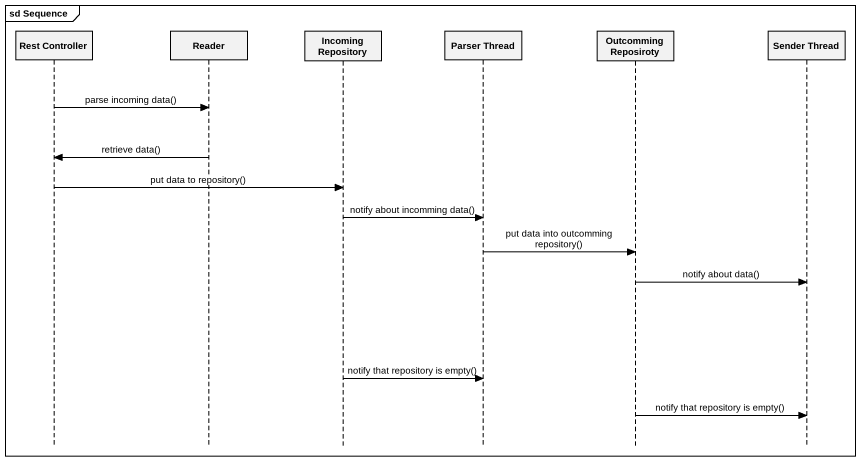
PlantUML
@startuml
mainframe sd Sequence
hide footbox
participant "Rest Controller" as Rest_Controller
participant Reader
participant "Incoming Repository" as Incoming_Repository
participant "Parser Thread" as Parser_Thread
participant "Outcomming Reposiroty" as Outcomming_Reposiroty
participant "Sender Thread" as Sender_Thread

Rest_Controller -> Reader : parse incoming data()
Reader -> Rest_Controller : retrieve data()
Rest_Controller -> Incoming_Repository : put data to repository()
Incoming_Repository -> Parser_Thread : notify about incomming data()
Parser_Thread -> Outcomming_Reposiroty : put data into outcomming repository()
Outcomming_Reposiroty -> Sender_Thread : notify about data()
Incoming_Repository -> Parser_Thread : notify that repository is empty()
Outcomming_Reposiroty -> Sender_Thread : notify that repository is empty()
@enduml
